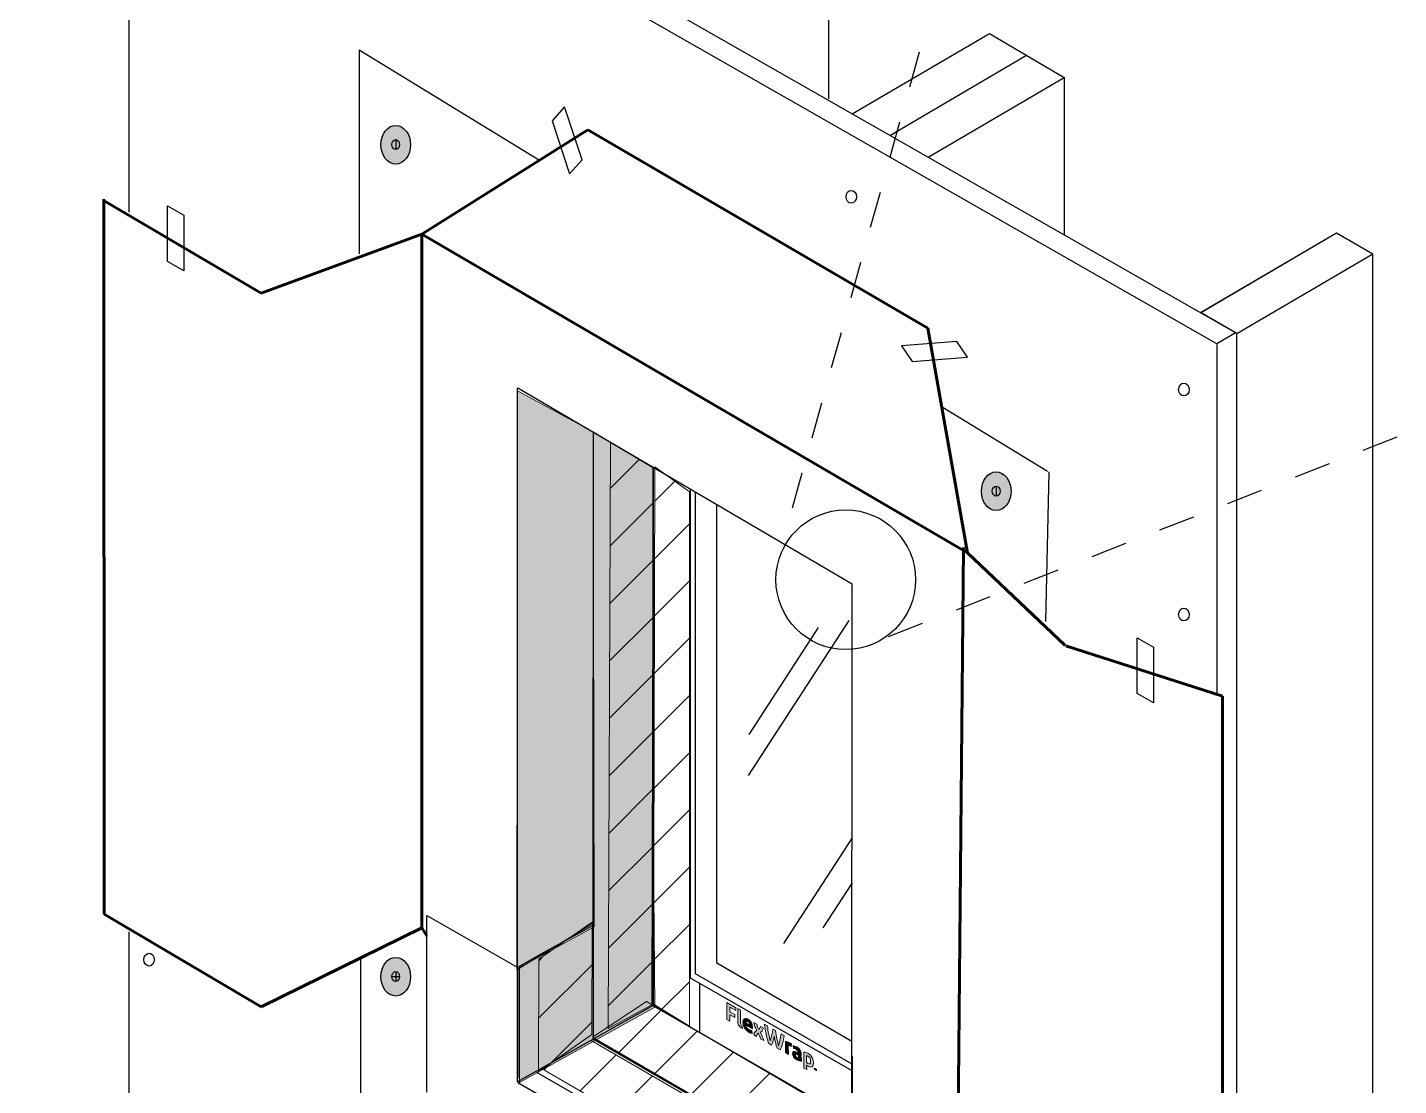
# Model space of a CAD drawing. Extents: x -1337 to 5791, y -3809 to 1769.
# Drawn here: x 1099.6 to 1438.4, y -1788.8 to -1527.4 of the extents above; entities that cross this region are included whole.
import ezdxf

# ---------------------------------------------------------------- set-up
doc = ezdxf.new("R2010")
doc.units = 0
doc.header["$MEASUREMENT"] = 0
doc.linetypes.add('AI-Linetype-45', pattern=[18, 9, -9])
doc.linetypes.add('AI-Linetype-46', pattern=[18, 9, -9])
for name, color, linetype, lineweight in [('G-ANNO-TTLB', 7, 'Continuous', 0), ('Layer 12', 7, 'Continuous', 0), ('TYVEK', 7, 'Continuous', 0), ('WALL SCRATCH', 7, 'Continuous', 0)]:
    doc.layers.add(name, color=color, linetype=linetype, lineweight=lineweight)
pattern_1 = [(45, (0, 0), (-7.071067, 7.07107), [])]

# ---------------------------------------------------------------- blocks, each defined once
blk = doc.blocks.new('Block_215')
at = {"layer": 'WALL SCRATCH', "true_color": 0x003b71, "transparency": 33554687}
h = blk.add_hatch(color=156, dxfattribs=at)
h.dxf.hatch_style = 2
edge = h.paths.add_edge_path()
edge.add_ellipse((1190.64, -1556.41), major_axis=(0, 4.78), ratio=0.766948, start_angle=0, end_angle=360)
at = {"layer": 'WALL SCRATCH', "color": 18, "lineweight": 25, "true_color": 0x080808}
blk.add_line((1190.64, -1555.14), (1190.64, -1557.61), dxfattribs=at)
at = {"layer": 'WALL SCRATCH', "color": 18, "lineweight": 25, "true_color": 0x000000}
blk.add_ellipse((1190.64, -1556.41), major_axis=(0, 4.78), ratio=0.766948, dxfattribs=at)
at = {"layer": 'WALL SCRATCH', "color": 18, "lineweight": 25, "true_color": 0x080808}
blk.add_ellipse((1190.64, -1556.38), major_axis=(0, 1.23), ratio=0.788846, dxfattribs=at)
blk = doc.blocks.new('Block_216')
at = {"layer": 'WALL SCRATCH', "true_color": 0x003b71, "transparency": 33554687}
h = blk.add_hatch(color=156, dxfattribs=at)
h.dxf.hatch_style = 2
edge = h.paths.add_edge_path()
edge.add_ellipse((1190.64, -1761.95), major_axis=(0, 4.78), ratio=0.766948, start_angle=0, end_angle=360)
at = {"layer": 'WALL SCRATCH', "color": 18, "lineweight": 25, "true_color": 0x080808}
for p, q in [((1190.64, -1760.69), (1190.64, -1763.16)), ((1189.66, -1761.92), (1191.61, -1761.92))]:
    blk.add_line(p, q, dxfattribs=at)
at = {"layer": 'WALL SCRATCH', "color": 8, "lineweight": 25, "true_color": 0x808080}
blk.add_lwpolyline([(1190.12, -1767.06)], dxfattribs=at)
at = {"layer": 'WALL SCRATCH', "color": 18, "lineweight": 25, "true_color": 0x000000}
blk.add_ellipse((1190.64, -1761.95), major_axis=(0, 4.78), ratio=0.766948, dxfattribs=at)
at = {"layer": 'WALL SCRATCH', "color": 18, "lineweight": 25, "true_color": 0x080808}
blk.add_ellipse((1190.64, -1761.92), major_axis=(0, 1.23), ratio=0.788846, dxfattribs=at)
blk = doc.blocks.new('Block_214')
at = {"layer": 'WALL SCRATCH'}
for name in ['Block_215', 'Block_216']:
    blk.add_blockref(name, (0, 0), dxfattribs=at)
blk = doc.blocks.new('Block_218')
at = {"layer": 'WALL SCRATCH', "true_color": 0x003b71, "transparency": 33554687}
h = blk.add_hatch(color=156, dxfattribs=at)
h.dxf.hatch_style = 2
edge = h.paths.add_edge_path()
edge.add_ellipse((1339.02, -1642.02), major_axis=(0, 4.78), ratio=0.766948, start_angle=0, end_angle=360)
at = {"layer": 'WALL SCRATCH', "color": 18, "lineweight": 25, "true_color": 0x080808}
blk.add_line((1339.02, -1640.76), (1339.02, -1643.22), dxfattribs=at)
at = {"layer": 'WALL SCRATCH', "color": 18, "lineweight": 25, "true_color": 0x000000}
blk.add_ellipse((1339.02, -1642.02), major_axis=(0, 4.78), ratio=0.766948, dxfattribs=at)
at = {"layer": 'WALL SCRATCH', "color": 18, "lineweight": 25, "true_color": 0x080808}
blk.add_ellipse((1339.02, -1641.99), major_axis=(0, 1.23), ratio=0.788846, dxfattribs=at)
blk = doc.blocks.new('Block_219')
at = {"layer": 'WALL SCRATCH', "true_color": 0x003b71, "transparency": 33554687}
h = blk.add_hatch(color=156, dxfattribs=at)
h.dxf.hatch_style = 2
edge = h.paths.add_edge_path()
edge.add_ellipse((1339.02, -1840.75), major_axis=(0, 4.78), ratio=0.766948, start_angle=0, end_angle=360)
at = {"layer": 'WALL SCRATCH', "color": 18, "lineweight": 25, "true_color": 0x080808}
for p, q in [((1339.02, -1839.49), (1339.02, -1841.96)), ((1338.04, -1840.73), (1339.99, -1840.73))]:
    blk.add_line(p, q, dxfattribs=at)
at = {"layer": 'WALL SCRATCH', "color": 8, "lineweight": 25, "true_color": 0x808080}
blk.add_lwpolyline([(1338.51, -1845.87)], dxfattribs=at)
at = {"layer": 'WALL SCRATCH', "color": 18, "lineweight": 25, "true_color": 0x000000}
blk.add_ellipse((1339.02, -1840.75), major_axis=(0, 4.78), ratio=0.766948, dxfattribs=at)
at = {"layer": 'WALL SCRATCH', "color": 18, "lineweight": 25, "true_color": 0x080808}
blk.add_ellipse((1339.02, -1840.73), major_axis=(0, 1.23), ratio=0.788846, dxfattribs=at)
blk = doc.blocks.new('Block_217')
at = {"layer": 'WALL SCRATCH'}
for name in ['Block_218', 'Block_219']:
    blk.add_blockref(name, (0, 0), dxfattribs=at)
blk = doc.blocks.new('Block_213')
at = {"layer": 'WALL SCRATCH'}
for name in ['Block_214', 'Block_217']:
    blk.add_blockref(name, (0, 0), dxfattribs=at)
blk = doc.blocks.new('Block_452')
at = {"layer": 'TYVEK', "true_color": 0x003b71, "transparency": 33554687}
h = blk.add_hatch(color=156, dxfattribs=at)
h.dxf.hatch_style = 2
edge = h.paths.add_edge_path()
edge.add_spline(control_points=[(1272.49, -1772.5), (1272.49, -1772.5), (1272.48, -1768.36), (1272.48, -1768.36), (1272.48, -1768.36), (1274.67, -1769.61), (1274.67, -1769.61), (1274.67, -1769.61), (1274.67, -1770.34), (1274.67, -1770.34), (1274.67, -1770.34), (1273.22, -1769.5), (1273.22, -1769.5), (1273.22, -1769.5), (1273.22, -1770.63), (1273.22, -1770.63), (1273.22, -1770.63), (1274.44, -1771.33), (1274.44, -1771.33), (1274.44, -1771.33), (1274.45, -1772.05), (1274.45, -1772.05), (1274.45, -1772.05), (1273.22, -1771.35), (1273.22, -1771.35), (1273.22, -1771.35), (1273.23, -1772.92), (1273.23, -1772.92), (1273.23, -1772.92), (1272.49, -1772.5), (1272.49, -1772.5)], knot_values=[0, 0, 0, 0, 1, 1, 1, 2, 2, 2, 3, 3, 3, 4, 4, 4, 5, 5, 5, 6, 6, 6, 7, 7, 7, 8, 8, 8, 9, 9, 9, 10, 10, 10, 10], degree=3, periodic=0)
h = blk.add_hatch(color=156, dxfattribs=at)
h.dxf.hatch_style = 2
edge = h.paths.add_edge_path()
edge.add_spline(control_points=[(1275.87, -1773.34), (1275.87, -1773.66), (1275.94, -1773.88), (1276.15, -1773.99), (1276.2, -1774.02), (1276.25, -1774.05), (1276.29, -1774.06), (1276.29, -1774.06), (1276.35, -1774.74), (1276.35, -1774.74), (1276.25, -1774.7), (1276.09, -1774.64), (1275.99, -1774.58), (1275.4, -1774.24), (1275.16, -1773.66), (1275.16, -1772.95), (1275.16, -1772.95), (1275.15, -1769.79), (1275.15, -1769.79), (1275.15, -1769.79), (1275.86, -1770.15), (1275.86, -1770.15), (1275.86, -1770.15), (1275.87, -1773.34), (1275.87, -1773.34)], knot_values=[0, 0, 0, 0, 1, 1, 1, 2, 2, 2, 3, 3, 3, 4, 4, 4, 5, 5, 5, 6, 6, 6, 7, 7, 7, 8, 8, 8, 8], degree=3, periodic=0)
h = blk.add_hatch(color=156, dxfattribs=at)
h.dxf.hatch_style = 2
edge = h.paths.add_edge_path()
edge.add_spline(control_points=[(1277.18, -1773.39), (1277.18, -1773.39), (1278.15, -1773.95), (1278.15, -1773.95), (1278.15, -1773.95), (1278.15, -1773.88), (1278.15, -1773.88), (1278.15, -1773.55), (1278, -1773.22), (1277.72, -1773.06), (1277.42, -1772.89), (1277.22, -1773.02), (1277.18, -1773.39)], knot_values=[0, 0, 0, 0, 1, 1, 1, 2, 2, 2, 3, 3, 3, 4, 4, 4, 4], degree=3, periodic=0)
edge = h.paths.add_edge_path()
edge.add_spline(control_points=[(1278.74, -1775.95), (1278.51, -1775.94), (1278.18, -1775.83), (1277.84, -1775.64), (1277.01, -1775.17), (1276.45, -1774.24), (1276.45, -1773.26), (1276.44, -1772.32), (1276.96, -1771.98), (1277.71, -1772.41), (1278.39, -1772.79), (1278.83, -1773.6), (1278.83, -1774.39), (1278.83, -1774.57), (1278.82, -1774.72), (1278.81, -1774.83), (1278.81, -1774.83), (1277.19, -1773.9), (1277.19, -1773.9), (1277.26, -1774.41), (1277.5, -1774.76), (1277.91, -1775), (1278.16, -1775.14), (1278.4, -1775.21), (1278.62, -1775.23), (1278.62, -1775.23), (1278.74, -1775.95), (1278.74, -1775.95)], knot_values=[0, 0, 0, 0, 1, 1, 1, 2, 2, 2, 3, 3, 3, 4, 4, 4, 5, 5, 5, 6, 6, 6, 7, 7, 7, 8, 8, 8, 9, 9, 9, 9], degree=3, periodic=0)
h = blk.add_hatch(color=156, dxfattribs=at)
h.dxf.hatch_style = 2
edge = h.paths.add_edge_path()
edge.add_spline(control_points=[(1279.88, -1775.16), (1279.53, -1774.52), (1279.26, -1773.96), (1279.1, -1773.27), (1279.1, -1773.27), (1279.86, -1773.71), (1279.86, -1773.71), (1279.93, -1774.02), (1280.16, -1774.55), (1280.39, -1775.02), (1280.57, -1774.8), (1280.74, -1774.55), (1280.77, -1774.23), (1280.77, -1774.23), (1281.49, -1774.65), (1281.49, -1774.65), (1281.36, -1775.19), (1281.13, -1775.49), (1280.75, -1775.72), (1281.12, -1776.41), (1281.37, -1776.97), (1281.59, -1777.72), (1281.59, -1777.72), (1280.82, -1777.28), (1280.82, -1777.28), (1280.71, -1776.89), (1280.45, -1776.3), (1280.24, -1775.85), (1280.04, -1776.06), (1279.86, -1776.31), (1279.79, -1776.69), (1279.79, -1776.69), (1279.1, -1776.29), (1279.1, -1776.29), (1279.23, -1775.75), (1279.47, -1775.42), (1279.88, -1775.16)], knot_values=[0, 0, 0, 0, 1, 1, 1, 2, 2, 2, 3, 3, 3, 4, 4, 4, 5, 5, 5, 6, 6, 6, 7, 7, 7, 8, 8, 8, 9, 9, 9, 10, 10, 10, 11, 11, 11, 12, 12, 12, 12], degree=3, periodic=0)
h = blk.add_hatch(color=156, dxfattribs=at)
h.dxf.hatch_style = 2
edge = h.paths.add_edge_path()
edge.add_spline(control_points=[(1285.88, -1776.05), (1285.88, -1776.05), (1286.63, -1776.48), (1286.63, -1776.48), (1286.44, -1777.75), (1286.1, -1779.18), (1285.67, -1780.06), (1285.67, -1780.06), (1284.86, -1779.6), (1284.86, -1779.6), (1284.61, -1778.72), (1284.38, -1777.72), (1284.19, -1776.64), (1284, -1777.5), (1283.78, -1778.24), (1283.52, -1778.83), (1283.52, -1778.83), (1282.72, -1778.37), (1282.72, -1778.37), (1282.31, -1777), (1281.94, -1775.16), (1281.74, -1773.68), (1281.74, -1773.68), (1282.49, -1774.1), (1282.49, -1774.1), (1282.65, -1775.44), (1282.94, -1777.01), (1283.15, -1777.82), (1283.37, -1777.26), (1283.71, -1776.09), (1283.86, -1774.89), (1283.86, -1774.89), (1284.52, -1775.27), (1284.52, -1775.27), (1284.67, -1776.64), (1285.01, -1778.2), (1285.24, -1779.02), (1285.44, -1778.44), (1285.73, -1777.21), (1285.88, -1776.05)], knot_values=[0, 0, 0, 0, 1, 1, 1, 2, 2, 2, 3, 3, 3, 4, 4, 4, 5, 5, 5, 6, 6, 6, 7, 7, 7, 8, 8, 8, 9, 9, 9, 10, 10, 10, 11, 11, 11, 12, 12, 12, 13, 13, 13, 13], degree=3, periodic=0)
h = blk.add_hatch(color=156, dxfattribs=at)
h.dxf.hatch_style = 2
edge = h.paths.add_edge_path()
edge.add_spline(control_points=[(1288.02, -1778.33), (1288.21, -1778.43), (1288.38, -1778.55), (1288.48, -1778.64), (1288.48, -1778.64), (1288.38, -1779.25), (1288.38, -1779.25), (1288.3, -1779.17), (1288.19, -1779.09), (1288.08, -1779.03), (1287.89, -1778.92), (1287.76, -1778.89), (1287.65, -1778.89), (1287.65, -1778.89), (1287.66, -1781.21), (1287.66, -1781.21), (1287.66, -1781.21), (1286.95, -1780.8), (1286.95, -1780.8), (1286.95, -1780.8), (1286.94, -1777.97), (1286.94, -1777.97), (1287.22, -1777.97), (1287.65, -1778.11), (1288.02, -1778.33)], knot_values=[0, 0, 0, 0, 1, 1, 1, 2, 2, 2, 3, 3, 3, 4, 4, 4, 5, 5, 5, 6, 6, 6, 7, 7, 7, 8, 8, 8, 8], degree=3, periodic=0)
h = blk.add_hatch(color=156, dxfattribs=at)
h.dxf.hatch_style = 2
edge = h.paths.add_edge_path()
edge.add_spline(control_points=[(1290.18, -1782.06), (1290.18, -1782.06), (1290.18, -1781.42), (1290.18, -1781.42), (1290.06, -1781.33), (1289.93, -1781.24), (1289.81, -1781.17), (1289.58, -1781.03), (1289.39, -1781.03), (1289.39, -1781.31), (1289.39, -1781.56), (1289.55, -1781.78), (1289.82, -1781.93), (1289.97, -1782.02), (1290.1, -1782.06), (1290.18, -1782.06)], knot_values=[0, 0, 0, 0, 1, 1, 1, 2, 2, 2, 3, 3, 3, 4, 4, 4, 5, 5, 5, 5], degree=3, periodic=0)
edge = h.paths.add_edge_path()
edge.add_spline(control_points=[(1289.75, -1782.48), (1289.05, -1782.07), (1288.69, -1781.47), (1288.69, -1780.94), (1288.69, -1780.36), (1289.1, -1780.25), (1289.72, -1780.6), (1289.86, -1780.68), (1290.05, -1780.81), (1290.17, -1780.91), (1290.17, -1780.91), (1290.17, -1780.77), (1290.17, -1780.77), (1290.17, -1780.41), (1289.99, -1780.13), (1289.65, -1779.93), (1289.42, -1779.8), (1289.18, -1779.71), (1288.97, -1779.69), (1288.97, -1779.69), (1288.84, -1778.97), (1288.84, -1778.97), (1289.06, -1778.99), (1289.42, -1779.13), (1289.73, -1779.31), (1290.48, -1779.74), (1290.86, -1780.42), (1290.86, -1781.21), (1290.86, -1781.21), (1290.87, -1782.86), (1290.87, -1782.86), (1290.66, -1782.86), (1290.26, -1782.77), (1289.75, -1782.48)], knot_values=[0, 0, 0, 0, 1, 1, 1, 2, 2, 2, 3, 3, 3, 4, 4, 4, 5, 5, 5, 6, 6, 6, 7, 7, 7, 8, 8, 8, 9, 9, 9, 10, 10, 10, 11, 11, 11, 11], degree=3, periodic=0)
h = blk.add_hatch(color=156, dxfattribs=at)
h.dxf.hatch_style = 2
edge = h.paths.add_edge_path()
edge.add_spline(control_points=[(1292.51, -1783.39), (1292.96, -1783.65), (1293.17, -1783.45), (1293.17, -1782.84), (1293.17, -1782.31), (1292.97, -1781.84), (1292.51, -1781.57), (1292.38, -1781.5), (1292.29, -1781.48), (1292.18, -1781.46), (1292.18, -1781.46), (1292.18, -1783.12), (1292.18, -1783.12), (1292.28, -1783.22), (1292.36, -1783.3), (1292.51, -1783.39)], knot_values=[0, 0, 0, 0, 1, 1, 1, 2, 2, 2, 3, 3, 3, 4, 4, 4, 5, 5, 5, 5], degree=3, periodic=0)
edge = h.paths.add_edge_path()
edge.add_spline(control_points=[(1292.62, -1784.11), (1292.44, -1784.01), (1292.31, -1783.91), (1292.18, -1783.79), (1292.18, -1783.79), (1292.19, -1784.91), (1292.19, -1784.91), (1292.19, -1784.91), (1291.48, -1784.51), (1291.48, -1784.51), (1291.48, -1784.51), (1291.47, -1780.56), (1291.47, -1780.56), (1291.77, -1780.58), (1292.18, -1780.71), (1292.54, -1780.92), (1293.38, -1781.4), (1293.89, -1782.28), (1293.89, -1783.23), (1293.89, -1784.2), (1293.42, -1784.57), (1292.62, -1784.11)], knot_values=[0, 0, 0, 0, 1, 1, 1, 2, 2, 2, 3, 3, 3, 4, 4, 4, 5, 5, 5, 6, 6, 6, 7, 7, 7, 7], degree=3, periodic=0)
h = blk.add_hatch(color=156, dxfattribs=at)
h.dxf.hatch_style = 2
edge = h.paths.add_edge_path()
edge.add_spline(control_points=[(1294.4, -1784.72), (1294.42, -1784.8), (1294.45, -1784.87), (1294.48, -1784.94), (1294.51, -1784.9), (1294.53, -1784.87), (1294.56, -1784.81), (1294.56, -1784.81), (1294.63, -1784.85), (1294.63, -1784.85), (1294.63, -1784.85), (1294.63, -1785.16), (1294.63, -1785.16), (1294.63, -1785.16), (1294.57, -1785.12), (1294.57, -1785.12), (1294.57, -1785.12), (1294.57, -1784.98), (1294.57, -1784.98), (1294.57, -1784.98), (1294.57, -1784.93), (1294.57, -1784.93), (1294.55, -1784.97), (1294.52, -1785), (1294.5, -1785.03), (1294.5, -1785.03), (1294.45, -1785), (1294.45, -1785), (1294.43, -1784.95), (1294.41, -1784.88), (1294.38, -1784.82), (1294.38, -1784.82), (1294.39, -1784.88), (1294.39, -1784.88), (1294.39, -1784.88), (1294.39, -1785.02), (1294.39, -1785.02), (1294.39, -1785.02), (1294.32, -1784.98), (1294.32, -1784.98), (1294.32, -1784.98), (1294.32, -1784.67), (1294.32, -1784.67), (1294.32, -1784.67), (1294.4, -1784.72), (1294.4, -1784.72)], knot_values=[0, 0, 0, 0, 1, 1, 1, 2, 2, 2, 3, 3, 3, 4, 4, 4, 5, 5, 5, 6, 6, 6, 7, 7, 7, 8, 8, 8, 9, 9, 9, 10, 10, 10, 11, 11, 11, 12, 12, 12, 13, 13, 13, 14, 14, 14, 15, 15, 15, 15], degree=3, periodic=0)
edge = h.paths.add_edge_path()
edge.add_spline(control_points=[(1294.15, -1784.64), (1294.15, -1784.64), (1294.08, -1784.6), (1294.08, -1784.6), (1294.08, -1784.6), (1294.08, -1784.53), (1294.08, -1784.53), (1294.08, -1784.53), (1294.29, -1784.66), (1294.29, -1784.66), (1294.29, -1784.66), (1294.29, -1784.72), (1294.29, -1784.72), (1294.29, -1784.72), (1294.22, -1784.68), (1294.22, -1784.68), (1294.22, -1784.68), (1294.22, -1784.92), (1294.22, -1784.92), (1294.22, -1784.92), (1294.15, -1784.88), (1294.15, -1784.88), (1294.15, -1784.88), (1294.15, -1784.64), (1294.15, -1784.64)], knot_values=[0, 0, 0, 0, 1, 1, 1, 2, 2, 2, 3, 3, 3, 4, 4, 4, 5, 5, 5, 6, 6, 6, 7, 7, 7, 8, 8, 8, 8], degree=3, periodic=0)
at = {"layer": 'TYVEK'}
for points, knots in [([(1272.49, -1772.5), (1272.49, -1772.5), (1272.48, -1768.36), (1272.48, -1768.36), (1272.48, -1768.36), (1274.67, -1769.61), (1274.67, -1769.61), (1274.67, -1769.61), (1274.67, -1770.34), (1274.67, -1770.34), (1274.67, -1770.34), (1273.22, -1769.5), (1273.22, -1769.5), (1273.22, -1769.5), (1273.22, -1770.63), (1273.22, -1770.63), (1273.22, -1770.63), (1274.44, -1771.33), (1274.44, -1771.33), (1274.44, -1771.33), (1274.45, -1772.05), (1274.45, -1772.05), (1274.45, -1772.05), (1273.22, -1771.35), (1273.22, -1771.35), (1273.22, -1771.35), (1273.23, -1772.92), (1273.23, -1772.92), (1273.23, -1772.92), (1272.49, -1772.5), (1272.49, -1772.5)], [0, 0, 0, 0, 1, 1, 1, 2, 2, 2, 3, 3, 3, 4, 4, 4, 5, 5, 5, 6, 6, 6, 7, 7, 7, 8, 8, 8, 9, 9, 9, 10, 10, 10, 10]), ([(1275.87, -1773.34), (1275.87, -1773.66), (1275.94, -1773.88), (1276.15, -1773.99), (1276.2, -1774.02), (1276.25, -1774.05), (1276.29, -1774.06), (1276.29, -1774.06), (1276.35, -1774.74), (1276.35, -1774.74), (1276.25, -1774.7), (1276.09, -1774.64), (1275.99, -1774.58), (1275.4, -1774.24), (1275.16, -1773.66), (1275.16, -1772.95), (1275.16, -1772.95), (1275.15, -1769.79), (1275.15, -1769.79), (1275.15, -1769.79), (1275.86, -1770.15), (1275.86, -1770.15), (1275.86, -1770.15), (1275.87, -1773.34), (1275.87, -1773.34)], [0, 0, 0, 0, 1, 1, 1, 2, 2, 2, 3, 3, 3, 4, 4, 4, 5, 5, 5, 6, 6, 6, 7, 7, 7, 8, 8, 8, 8]), ([(1278.74, -1775.95), (1278.51, -1775.94), (1278.18, -1775.83), (1277.84, -1775.64), (1277.01, -1775.17), (1276.45, -1774.24), (1276.45, -1773.26), (1276.44, -1772.32), (1276.96, -1771.98), (1277.71, -1772.41), (1278.39, -1772.79), (1278.83, -1773.6), (1278.83, -1774.39), (1278.83, -1774.57), (1278.82, -1774.72), (1278.81, -1774.83), (1278.81, -1774.83), (1277.19, -1773.9), (1277.19, -1773.9), (1277.26, -1774.41), (1277.5, -1774.76), (1277.91, -1775), (1278.16, -1775.14), (1278.4, -1775.21), (1278.62, -1775.23), (1278.62, -1775.23), (1278.74, -1775.95), (1278.74, -1775.95)], [0, 0, 0, 0, 1, 1, 1, 2, 2, 2, 3, 3, 3, 4, 4, 4, 5, 5, 5, 6, 6, 6, 7, 7, 7, 8, 8, 8, 9, 9, 9, 9]), ([(1277.18, -1773.39), (1277.18, -1773.39), (1278.15, -1773.95), (1278.15, -1773.95), (1278.15, -1773.95), (1278.15, -1773.88), (1278.15, -1773.88), (1278.15, -1773.55), (1278, -1773.22), (1277.72, -1773.06), (1277.42, -1772.89), (1277.22, -1773.02), (1277.18, -1773.39)], [0, 0, 0, 0, 1, 1, 1, 2, 2, 2, 3, 3, 3, 4, 4, 4, 4]), ([(1279.88, -1775.16), (1279.53, -1774.52), (1279.26, -1773.96), (1279.1, -1773.27), (1279.1, -1773.27), (1279.86, -1773.71), (1279.86, -1773.71), (1279.93, -1774.02), (1280.16, -1774.55), (1280.39, -1775.02), (1280.57, -1774.8), (1280.74, -1774.55), (1280.77, -1774.23), (1280.77, -1774.23), (1281.49, -1774.65), (1281.49, -1774.65), (1281.36, -1775.19), (1281.13, -1775.49), (1280.75, -1775.72), (1281.12, -1776.41), (1281.37, -1776.97), (1281.59, -1777.72), (1281.59, -1777.72), (1280.82, -1777.28), (1280.82, -1777.28), (1280.71, -1776.89), (1280.45, -1776.3), (1280.24, -1775.85), (1280.04, -1776.06), (1279.86, -1776.31), (1279.79, -1776.69), (1279.79, -1776.69), (1279.1, -1776.29), (1279.1, -1776.29), (1279.23, -1775.75), (1279.47, -1775.42), (1279.88, -1775.16)], [0, 0, 0, 0, 1, 1, 1, 2, 2, 2, 3, 3, 3, 4, 4, 4, 5, 5, 5, 6, 6, 6, 7, 7, 7, 8, 8, 8, 9, 9, 9, 10, 10, 10, 11, 11, 11, 12, 12, 12, 12]), ([(1285.88, -1776.05), (1285.88, -1776.05), (1286.63, -1776.48), (1286.63, -1776.48), (1286.44, -1777.75), (1286.1, -1779.18), (1285.67, -1780.06), (1285.67, -1780.06), (1284.86, -1779.6), (1284.86, -1779.6), (1284.61, -1778.72), (1284.38, -1777.72), (1284.19, -1776.64), (1284, -1777.5), (1283.78, -1778.24), (1283.52, -1778.83), (1283.52, -1778.83), (1282.72, -1778.37), (1282.72, -1778.37), (1282.31, -1777), (1281.94, -1775.16), (1281.74, -1773.68), (1281.74, -1773.68), (1282.49, -1774.1), (1282.49, -1774.1), (1282.65, -1775.44), (1282.94, -1777.01), (1283.15, -1777.82), (1283.37, -1777.26), (1283.71, -1776.09), (1283.86, -1774.89), (1283.86, -1774.89), (1284.52, -1775.27), (1284.52, -1775.27), (1284.67, -1776.64), (1285.01, -1778.2), (1285.24, -1779.02), (1285.44, -1778.44), (1285.73, -1777.21), (1285.88, -1776.05)], [0, 0, 0, 0, 1, 1, 1, 2, 2, 2, 3, 3, 3, 4, 4, 4, 5, 5, 5, 6, 6, 6, 7, 7, 7, 8, 8, 8, 9, 9, 9, 10, 10, 10, 11, 11, 11, 12, 12, 12, 13, 13, 13, 13]), ([(1288.02, -1778.33), (1288.21, -1778.43), (1288.38, -1778.55), (1288.48, -1778.64), (1288.48, -1778.64), (1288.38, -1779.25), (1288.38, -1779.25), (1288.3, -1779.17), (1288.19, -1779.09), (1288.08, -1779.03), (1287.89, -1778.92), (1287.76, -1778.89), (1287.65, -1778.89), (1287.65, -1778.89), (1287.66, -1781.21), (1287.66, -1781.21), (1287.66, -1781.21), (1286.95, -1780.8), (1286.95, -1780.8), (1286.95, -1780.8), (1286.94, -1777.97), (1286.94, -1777.97), (1287.22, -1777.97), (1287.65, -1778.11), (1288.02, -1778.33)], [0, 0, 0, 0, 1, 1, 1, 2, 2, 2, 3, 3, 3, 4, 4, 4, 5, 5, 5, 6, 6, 6, 7, 7, 7, 8, 8, 8, 8]), ([(1289.75, -1782.48), (1289.05, -1782.07), (1288.69, -1781.47), (1288.69, -1780.94), (1288.69, -1780.36), (1289.1, -1780.25), (1289.72, -1780.6), (1289.86, -1780.68), (1290.05, -1780.81), (1290.17, -1780.91), (1290.17, -1780.91), (1290.17, -1780.77), (1290.17, -1780.77), (1290.17, -1780.41), (1289.99, -1780.13), (1289.65, -1779.93), (1289.42, -1779.8), (1289.18, -1779.71), (1288.97, -1779.69), (1288.97, -1779.69), (1288.84, -1778.97), (1288.84, -1778.97), (1289.06, -1778.99), (1289.42, -1779.13), (1289.73, -1779.31), (1290.48, -1779.74), (1290.86, -1780.42), (1290.86, -1781.21), (1290.86, -1781.21), (1290.87, -1782.86), (1290.87, -1782.86), (1290.66, -1782.86), (1290.26, -1782.77), (1289.75, -1782.48)], [0, 0, 0, 0, 1, 1, 1, 2, 2, 2, 3, 3, 3, 4, 4, 4, 5, 5, 5, 6, 6, 6, 7, 7, 7, 8, 8, 8, 9, 9, 9, 10, 10, 10, 11, 11, 11, 11]), ([(1290.18, -1782.06), (1290.18, -1782.06), (1290.18, -1781.42), (1290.18, -1781.42), (1290.06, -1781.33), (1289.93, -1781.24), (1289.81, -1781.17), (1289.58, -1781.03), (1289.39, -1781.03), (1289.39, -1781.31), (1289.39, -1781.56), (1289.55, -1781.78), (1289.82, -1781.93), (1289.97, -1782.02), (1290.1, -1782.06), (1290.18, -1782.06)], [0, 0, 0, 0, 1, 1, 1, 2, 2, 2, 3, 3, 3, 4, 4, 4, 5, 5, 5, 5]), ([(1292.62, -1784.11), (1292.44, -1784.01), (1292.31, -1783.91), (1292.18, -1783.79), (1292.18, -1783.79), (1292.19, -1784.91), (1292.19, -1784.91), (1292.19, -1784.91), (1291.48, -1784.51), (1291.48, -1784.51), (1291.48, -1784.51), (1291.47, -1780.56), (1291.47, -1780.56), (1291.77, -1780.58), (1292.18, -1780.71), (1292.54, -1780.92), (1293.38, -1781.4), (1293.89, -1782.28), (1293.89, -1783.23), (1293.89, -1784.2), (1293.42, -1784.57), (1292.62, -1784.11)], [0, 0, 0, 0, 1, 1, 1, 2, 2, 2, 3, 3, 3, 4, 4, 4, 5, 5, 5, 6, 6, 6, 7, 7, 7, 7]), ([(1292.51, -1783.39), (1292.96, -1783.65), (1293.17, -1783.45), (1293.17, -1782.84), (1293.17, -1782.31), (1292.97, -1781.84), (1292.51, -1781.57), (1292.38, -1781.5), (1292.29, -1781.48), (1292.18, -1781.46), (1292.18, -1781.46), (1292.18, -1783.12), (1292.18, -1783.12), (1292.28, -1783.22), (1292.36, -1783.3), (1292.51, -1783.39)], [0, 0, 0, 0, 1, 1, 1, 2, 2, 2, 3, 3, 3, 4, 4, 4, 5, 5, 5, 5]), ([(1294.15, -1784.64), (1294.15, -1784.64), (1294.08, -1784.6), (1294.08, -1784.6), (1294.08, -1784.6), (1294.08, -1784.53), (1294.08, -1784.53), (1294.08, -1784.53), (1294.29, -1784.66), (1294.29, -1784.66), (1294.29, -1784.66), (1294.29, -1784.72), (1294.29, -1784.72), (1294.29, -1784.72), (1294.22, -1784.68), (1294.22, -1784.68), (1294.22, -1784.68), (1294.22, -1784.92), (1294.22, -1784.92), (1294.22, -1784.92), (1294.15, -1784.88), (1294.15, -1784.88), (1294.15, -1784.88), (1294.15, -1784.64), (1294.15, -1784.64)], [0, 0, 0, 0, 1, 1, 1, 2, 2, 2, 3, 3, 3, 4, 4, 4, 5, 5, 5, 6, 6, 6, 7, 7, 7, 8, 8, 8, 8]), ([(1294.4, -1784.72), (1294.42, -1784.8), (1294.45, -1784.87), (1294.48, -1784.94), (1294.51, -1784.9), (1294.53, -1784.87), (1294.56, -1784.81), (1294.56, -1784.81), (1294.63, -1784.85), (1294.63, -1784.85), (1294.63, -1784.85), (1294.63, -1785.16), (1294.63, -1785.16), (1294.63, -1785.16), (1294.57, -1785.12), (1294.57, -1785.12), (1294.57, -1785.12), (1294.57, -1784.98), (1294.57, -1784.98), (1294.57, -1784.98), (1294.57, -1784.93), (1294.57, -1784.93), (1294.55, -1784.97), (1294.52, -1785), (1294.5, -1785.03), (1294.5, -1785.03), (1294.45, -1785), (1294.45, -1785), (1294.43, -1784.95), (1294.41, -1784.88), (1294.38, -1784.82), (1294.38, -1784.82), (1294.39, -1784.88), (1294.39, -1784.88), (1294.39, -1784.88), (1294.39, -1785.02), (1294.39, -1785.02), (1294.39, -1785.02), (1294.32, -1784.98), (1294.32, -1784.98), (1294.32, -1784.98), (1294.32, -1784.67), (1294.32, -1784.67), (1294.32, -1784.67), (1294.4, -1784.72), (1294.4, -1784.72)], [0, 0, 0, 0, 1, 1, 1, 2, 2, 2, 3, 3, 3, 4, 4, 4, 5, 5, 5, 6, 6, 6, 7, 7, 7, 8, 8, 8, 9, 9, 9, 10, 10, 10, 11, 11, 11, 12, 12, 12, 13, 13, 13, 14, 14, 14, 15, 15, 15, 15])]:
    blk.add_open_spline(points, degree=3, knots=knots, dxfattribs=at)
blk = doc.blocks.new('Block_451')
at = {"layer": 'TYVEK'}
blk.add_blockref('Block_452', (0, 0), dxfattribs=at)

msp = doc.modelspace()

# ---------------------------------------------------------------- hatches: boundary and pattern name
at = {"layer": 'G-ANNO-TTLB', "true_color": 0xff00ff, "transparency": 33554687}
h = msp.add_hatch(color=6, dxfattribs=at)
edge = h.paths.add_edge_path()
edge.add_spline(control_points=[(1773.02, -3692.6), (1773.02, -3692.6), (-1156.5, -3692.6), (-1156.5, -3692.6), (-1156.5, -3692.6), (-1156.5, -1235.6), (-1156.5, -1235.6), (-1156.5, -1235.6), (1773.02, -1235.6), (1773.02, -1235.6), (1773.02, -1235.6), (1773.02, -3692.6), (1773.02, -3692.6)], knot_values=[0, 0, 0, 0, 1, 1, 1, 2, 2, 2, 3, 3, 3, 4, 4, 4, 4], degree=3, periodic=0)
edge = h.paths.add_edge_path()
edge.add_spline(control_points=[(-1147.5, -1244.6), (-1147.5, -1244.6), (-1147.5, -3683.6), (-1147.5, -3683.6), (-1147.5, -3683.6), (1764.02, -3683.6), (1764.02, -3683.6), (1764.02, -3683.6), (1764.02, -1244.6), (1764.02, -1244.6), (1764.02, -1244.6), (-1147.5, -1244.6), (-1147.5, -1244.6)], knot_values=[0, 0, 0, 0, 1, 1, 1, 2, 2, 2, 3, 3, 3, 4, 4, 4, 4], degree=3, periodic=0)
edge.add_line((-1147.5, -1244.6), (-1147.5, -1244.6))
at = {"layer": 'Layer 12', "true_color": 0x808080, "transparency": 33554495}
h = msp.add_hatch(color=8, dxfattribs=at)
h.dxf.hatch_style = 2
h.paths.add_polyline_path([(1220.58, -1760.24), (1220.7, -1617.2), (1239.4, -1627.35), (1239.31, -1748.84)])
at = {"layer": 'Layer 12', "true_color": 0x808080, "transparency": 33554457}
h = msp.add_hatch(color=8, dxfattribs=at)
h.dxf.hatch_style = 2
h.paths.add_polyline_path([(1254.39, -1741.63), (1254.22, -1741.72), (1254.23, -1636.24), (1239.4, -1627.35), (1239.7, -1749.61), (1221.19, -1759.67), (1221.23, -1788.06), (1254.7, -1769.46)])
at = {"layer": 'Layer 12', "true_color": 0x000000, "transparency": 33554687}
h = msp.add_hatch(dxfattribs=at)
h.set_pattern_fill('_U', color=18, scale=10, angle=45, style=2, pattern_type=0)
h.set_pattern_definition(pattern_1)
h.paths.add_polyline_path([(1253.89, -1768.89), (1243.11, -1774.74), (1243.7, -1630.01), (1254.23, -1636.24)])
h = msp.add_hatch(dxfattribs=at)
h.set_pattern_fill('_U', color=18, scale=10, angle=45, style=2, pattern_type=0)
h.set_pattern_definition(pattern_1)
h.paths.add_polyline_path([(1263.23, -1774.21), (1254.35, -1768.74), (1254.71, -1635.99), (1263.23, -1642.17)])
h = msp.add_hatch(dxfattribs=at)
h.set_pattern_fill('_U', color=18, scale=10, angle=45, style=2, pattern_type=0)
h.set_pattern_definition(pattern_1)
h.paths.add_polyline_path([(1239.1, -1776.27), (1225.9, -1785.44), (1225.99, -1757.64), (1239.18, -1748.47)])
h = msp.add_hatch(dxfattribs=at)
h.set_pattern_fill('_U', color=18, scale=10, angle=45, style=2, pattern_type=0)
h.set_pattern_definition(pattern_1)
h.paths.add_polyline_path([(1302.47, -1813.6), (1239.24, -1776.9), (1252.58, -1768.06), (1302.32, -1797.13)])
h = msp.add_hatch(dxfattribs=at)
h.set_pattern_fill('_U', color=18, scale=10, angle=45, style=2, pattern_type=0)
h.set_pattern_definition(pattern_1)
h.paths.add_polyline_path([(1302.4, -1814.49), (1302.4, -1828.63), (1226.69, -1784.63), (1238.9, -1777.69)])

# ---------------------------------------------------------------- linework, layer by layer
at = {"layer": 'G-ANNO-TTLB'}
for points in [[(1773.02, -3692.6), (1773.02, -3692.6), (-1156.5, -3692.6), (-1156.5, -3692.6), (-1156.5, -3692.6), (-1156.5, -1235.6), (-1156.5, -1235.6), (-1156.5, -1235.6), (1773.02, -1235.6), (1773.02, -1235.6), (1773.02, -1235.6), (1773.02, -3692.6), (1773.02, -3692.6)], [(-1147.5, -1244.6), (-1147.5, -1244.6), (-1147.5, -3683.6), (-1147.5, -3683.6), (-1147.5, -3683.6), (1764.02, -3683.6), (1764.02, -3683.6), (1764.02, -3683.6), (1764.02, -1244.6), (1764.02, -1244.6), (1764.02, -1244.6), (-1147.5, -1244.6), (-1147.5, -1244.6)]]:
    msp.add_open_spline(points, degree=3, knots=[0, 0, 0, 0, 1, 1, 1, 2, 2, 2, 3, 3, 3, 4, 4, 4, 4], dxfattribs=at)
at = {"layer": 'Layer 12'}
for points in [[(1220.58, -1760.24), (1220.7, -1617.2), (1239.4, -1627.35), (1239.31, -1748.84)], [(1254.39, -1741.63), (1254.22, -1741.72), (1254.23, -1636.24), (1239.4, -1627.35), (1239.7, -1749.61), (1221.19, -1759.67), (1221.23, -1788.06), (1254.7, -1769.46)], [(1253.89, -1768.89), (1243.11, -1774.74), (1243.7, -1630.01), (1254.23, -1636.24)], [(1263.23, -1774.21), (1254.35, -1768.74), (1254.71, -1635.99), (1263.23, -1642.17)], [(1239.1, -1776.27), (1225.9, -1785.44), (1225.99, -1757.64), (1239.18, -1748.47)], [(1302.47, -1813.6), (1239.24, -1776.9), (1252.58, -1768.06), (1302.32, -1797.13)], [(1302.4, -1814.49), (1302.4, -1828.63), (1226.69, -1784.63), (1238.9, -1777.69)]]:
    msp.add_lwpolyline(points, close=True, dxfattribs=at)
at = {"layer": 'TYVEK', "color": 18, "linetype": 'AI-Linetype-46', "lineweight": 25, "true_color": 0x000000}
msp.add_line((1377.86, -1325.42), (1286.49, -1653.86), dxfattribs=at)
at = {"layer": 'TYVEK', "color": 18, "linetype": 'AI-Linetype-45', "lineweight": 25, "true_color": 0x000000}
msp.add_line((1722.92, -1517), (1311.09, -1678.44), dxfattribs=at)
at = {"layer": 'TYVEK', "color": 18, "lineweight": 60, "true_color": 0x000000}
for p, q in [((1197.1, -1578.51), (1238.12, -1552.76)), ((1238.12, -1552.76), (1322.13, -1601.73)), ((1118.6, -1746.54), (1118.51, -1569.9)), ((1118.6, -1570.25), (1157.36, -1593.11)), ((1157.36, -1593.11), (1197.1, -1578.51)), ((1197.1, -1749.9), (1197.1, -1578.51)), ((1331.95, -1657.26), (1197.1, -1578.51)), ((1331.95, -1657.26), (1322.13, -1601.73)), ((1329.62, -1801.09), (1330.98, -1655.92)), ((1356.07, -1680.15), (1331.95, -1657.26)), ((1356.2, -1680.23), (1394.95, -1692.65)), ((1394.95, -1862.77), (1394.95, -1692.65)), ((1118.6, -1746.54), (1157.36, -1769.4)), ((1157.36, -1769.4), (1197.1, -1749.9)), ((1198.35, -1751.84), (1197.1, -1749.9))]:
    msp.add_line(p, q, dxfattribs=at)
at = {"layer": 'TYVEK', "color": 18, "lineweight": 25, "true_color": 0x000000}
for p, q in [((1220.74, -1787.91), (1220.74, -1616.47)), ((1220.83, -1616.47), (1303.41, -1664.86)), ((1254.23, -1740.97), (1254.23, -1636.04)), ((1303.36, -1835.8), (1303.41, -1664.86)), ((1243.95, -1774.84), (1226.71, -1784.55)), ((1281.07, -1784.54), (1303.41, -1797.43))]:
    msp.add_line(p, q, dxfattribs=at)
at = {"layer": 'TYVEK', "color": 4, "lineweight": 25, "true_color": 0x00ffff}
for p, q in [((1239.4, -1627.35), (1239.4, -1777.4)), ((1254.23, -1636.04), (1254.24, -1740.98)), ((1254.24, -1769.06), (1254.24, -1740.98)), ((1198.35, -1790.46), (1198.35, -1746.85)), ((1198.35, -1746.85), (1220.78, -1759.71)), ((1239.4, -1749.34), (1226.7, -1756.29)), ((1226.7, -1756.29), (1220.75, -1759.7)), ((1220.78, -1759.71), (1220.78, -1786.99)), ((1265.75, -1775.7), (1265.75, -1763.7)), ((1254.23, -1769.05), (1243.95, -1774.84)), ((1254.24, -1769.06), (1243.96, -1774.84)), ((1254.24, -1769.06), (1303.42, -1797.43)), ((1243.95, -1774.84), (1226.71, -1784.55)), ((1263.23, -1774.24), (1303.41, -1797.42)), ((1239.3, -1777.22), (1303.28, -1814.23)), ((1303.41, -1781.58), (1303.41, -1797.64)), ((1226.71, -1784.55), (1220.74, -1787.91)), ((1220.83, -1787.86), (1220.83, -1788.06)), ((1220.83, -1788.06), (1262.58, -1812.21)), ((1225.47, -1785.5), (1302.13, -1829.85))]:
    msp.add_line(p, q, dxfattribs=at)
at = {"layer": 'TYVEK', "color": 3, "lineweight": 25, "true_color": 0x00ff00}
for p, q in [((1263.45, -1762.3), (1263.45, -1641.44)), ((1264.74, -1761.21), (1264.74, -1642.2)), ((1269.95, -1758.61), (1269.95, -1645.25)), ((1303.41, -1783.58), (1264.74, -1761.21)), ((1303.38, -1777.94), (1269.95, -1758.61)), ((1303.41, -1785.21), (1263.45, -1762.3))]:
    msp.add_line(p, q, dxfattribs=at)
at = {"layer": 'TYVEK', "color": 252, "lineweight": 25, "true_color": 0x848484}
for p, q in [((1302.6, -1673.97), (1277.73, -1712.26)), ((1295.01, -1675.72), (1277.91, -1702.14)), ((1303.39, -1727.65), (1286.45, -1753.74)), ((1303.39, -1738.79), (1296.19, -1749.9))]:
    msp.add_line(p, q, dxfattribs=at)
at = {"layer": 'TYVEK', "color": 2, "lineweight": 25, "true_color": 0xffff00}
for points in [[(1236.68, -1560.12), (1232.36, -1547.06), (1229.26, -1550.53), (1233.57, -1563.59)], [(1134.24, -1585.26), (1134.24, -1571.5), (1138.28, -1573.82), (1138.28, -1587.58)], [(1329.32, -1605.03), (1315.61, -1606.12), (1318.24, -1609.97), (1331.95, -1608.88)], [(1373.82, -1691.98), (1373.82, -1678.22), (1377.86, -1680.54), (1377.86, -1694.3)]]:
    msp.add_lwpolyline(points, close=True, dxfattribs=at)
at = {"layer": 'TYVEK', "color": 18, "lineweight": 25, "true_color": 0x000000}
msp.add_circle((1301.84, -1663.88), 17.25, dxfattribs=at)
at = {"layer": 'WALL SCRATCH', "color": 2, "lineweight": 25, "true_color": 0xffff00}
for p, q in [((1398.46, -1603.05), (1129.67, -1449.57)), ((1124.72, -1452.1), (1124.72, -1573.09)), ((1393.51, -1605.58), (1124.72, -1452.1)), ((1398.31, -1602.8), (1393.5, -1605.58)), ((1393.65, -1692.26), (1393.65, -1605.73)), ((1398.46, -2027.42), (1398.46, -1603.05)), ((1124.72, -1750.84), (1124.72, -1874.34))]:
    msp.add_line(p, q, dxfattribs=at)
at = {"layer": 'WALL SCRATCH', "color": 33, "lineweight": 25, "true_color": 0xcc9966}
for p, q in [((1297.65, -1545.09), (1297.63, -1506.36)), ((1303.46, -1548.81), (1337.39, -1528.94)), ((1337.39, -1528.94), (1355.85, -1539.79)), ((1312.75, -1554.11), (1346.54, -1534.32)), ((1322.19, -1559.5), (1355.85, -1539.79)), ((1355.85, -1539.8), (1355.85, -1578.72)), ((1389.71, -1597.75), (1423.12, -1578.18)), ((1423.12, -1578.18), (1432.09, -1583.36)), ((1398.45, -1603.05), (1432.09, -1583.36)), ((1432.07, -2007.85), (1432.07, -1583.49))]:
    msp.add_line(p, q, dxfattribs=at)
at = {"layer": 'WALL SCRATCH', "color": 18, "lineweight": 25, "true_color": 0x000000}
for p, q in [((1226.14, -1560.28), (1181.62, -1533.01)), ((1181.62, -1533.01), (1181.62, -1583.36)), ((1351.66, -1637.16), (1325.24, -1620.97)), ((1352, -1637.24), (1351.24, -1674.16)), ((1181.96, -1757.24), (1181.96, -1814.26))]:
    msp.add_line(p, q, dxfattribs=at)
msp.add_lwpolyline([(1181.62, -1533.01)], dxfattribs=at)
at = {"layer": 'WALL SCRATCH', "color": 8, "lineweight": 25, "true_color": 0x808080}
for points in [[(1220.61, -1535.24)], [(1185.98, -1770.29)], [(1185.98, -1770.29)]]:
    msp.add_lwpolyline(points, dxfattribs=at)
at = {"layer": 'WALL SCRATCH', "color": 252, "lineweight": 25, "true_color": 0x848484}
msp.add_lwpolyline([(1220.61, -1538.76)], dxfattribs=at)
msp.add_lwpolyline([(1220.61, -1538.76)], dxfattribs=at)
at = {"layer": 'WALL SCRATCH', "color": 33, "lineweight": 25, "true_color": 0xcc9966}
msp.add_lwpolyline([(1398.46, -1603.05), (1389.46, -1597.89), (1423.11, -1578.19), (1432.11, -1583.35)], dxfattribs=at)
at = {"layer": 'WALL SCRATCH', "color": 252, "lineweight": 25, "true_color": 0x848484}
for centre in [(1303.21, -1569.27), (1385.39, -1616.89), (1385.39, -1672.48), (1129.7, -1757.73)]:
    msp.add_ellipse(centre, major_axis=(0, 1.59), ratio=0.812499, dxfattribs=at)

# ---------------------------------------------------------------- block references
at = {"layer": 'TYVEK'}
msp.add_blockref('Block_451', (0, 0), dxfattribs=at)
at = {"layer": 'WALL SCRATCH'}
msp.add_blockref('Block_213', (0, 0), dxfattribs=at)

doc.saveas('drawing.dxf')
